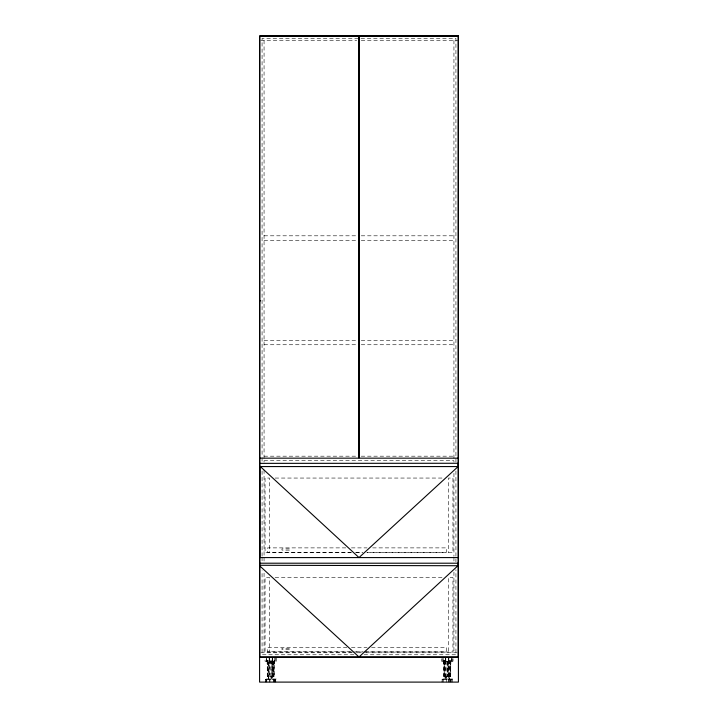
<?xml version="1.0" encoding="UTF-8"?>
<svg xmlns="http://www.w3.org/2000/svg" width="718" height="718" viewBox="0 0 718 718"><rect width="100%" height="100%" fill="white"/><g stroke="black" fill="none" stroke-linecap="round" stroke-linejoin="round"><path stroke-width="0.54" stroke-dasharray="3.59 2.69" d="M267.249 660.434L267.249 676.634L274.285 676.634L274.285 660.434M267.482 676.634L267.482 663.288M267.751 662.813L267.715 660.434M268.281 660.434L268.281 676.634M269.421 663.288L269.421 662.813M269.421 660.434L269.555 676.634M269.86 682.1L269.86 679.246M270.767 663.288L270.767 661.287M270.767 679.013L271.942 676.634L271.987 663.288M272.068 660.434L272.113 676.634L272.176 657.724L272.203 661.287M273.253 663.288L273.253 676.634L273.253 660.434M274.016 663.288L274.016 661.287M274.168 682.1L274.168 679.246M274.994 661.287L274.994 657.724M276.403 657.724L276.403 661.287L265.077 661.287L265.139 657.724M442.719 682.1L442.719 679.246M442.943 661.287L442.943 658.612M443.715 660.434L443.715 676.634L450.751 676.634L450.751 660.434M443.984 661.287L443.984 676.634M444.209 660.434L444.173 676.634M444.747 663.288L444.747 662.813L445.528 663.288M444.747 660.434L444.747 676.634M445.932 676.634L445.824 658.612M447.233 662.813L447.233 676.634L447.188 660.434M448.445 676.634L448.445 663.288M448.445 661.287L448.445 660.434M448.66 661.287L448.66 657.724L448.579 676.634L448.535 660.434M449.522 663.288L449.522 662.813M450.249 676.634L450.249 663.288M451.514 661.287L451.514 658.612M441.543 658.612L441.597 661.287L452.923 661.287L452.923 658.612M448.885 679.013L449.576 676.634M444.873 661.287L445.205 679.013L446.623 676.634M268.505 679.013L268.478 661.287L268.738 679.013L272.427 676.634L272.795 679.013L273.064 660.434M260.706 40.37L356.765 40.37M361.235 40.37L458.416 40.37M264.062 235.809L356.765 235.809M361.235 235.809L453.938 235.809M264.062 240.279L356.765 240.279M361.235 240.279L453.938 240.279M264.062 340.278L356.765 340.278M361.235 340.278L453.938 340.278M264.062 344.748L356.765 344.748M361.235 344.748L453.938 344.748M264.062 456.181L356.765 456.181M361.235 456.181L453.938 456.181M264.062 460.651L453.938 460.651M275.12 478.053L442.88 478.053M345.825 547.888L267.536 547.888L267.536 552.357L351.416 552.357M351.416 547.888L367.077 547.888M372.669 547.888L446.488 547.888L446.488 552.357L367.077 552.357M355.895 552.357L362.608 552.357M351.174 552.609L265.05 552.609L265.05 478.053L269.528 478.053L269.528 552.609M355.643 552.609L362.357 552.609M366.826 552.609L452.95 552.609L452.95 478.053L448.472 478.053L448.472 552.609M275.12 577.469L442.88 577.469M346.947 647.304L267.536 647.304L267.536 651.773L351.416 651.773M351.416 647.304L367.077 647.304M371.547 647.304L446.488 647.304L446.488 651.773L363.721 651.773M355.895 651.773L362.608 651.773M352.287 652.025L265.05 652.025L265.05 577.469L269.528 577.469L269.528 652.025M353.409 652.025L362.357 652.025M363.47 652.025L452.95 652.025L452.95 577.469L448.472 577.469L448.472 652.025M260.706 652.77L352.296 652.77M356.765 652.77L361.235 652.77M365.704 652.77L457.294 652.77M353.956 654.762L262.07 654.762L262.07 570.711M364.044 654.762L455.93 654.762L455.93 569.589M276.259 679.013L265.445 679.013L265.445 682.1M452.717 679.013L441.902 679.013L441.902 682.1M268.604 679.246L265.57 679.246L265.57 682.1M268.972 679.246L270.937 679.246M271.835 679.246L275.891 679.246L275.891 682.1M445.07 679.246L442.028 679.246L442.117 682.1M445.429 679.246L447.395 679.246M447.835 676.634L449.576 679.013L449.522 660.434M445.573 676.634L447.233 679.013M271.377 676.634L271.942 679.013M444.963 676.634L445.205 679.013M455.93 462.006L455.93 38.386L262.07 38.386L262.07 456.397M455.93 470.972L455.93 561.745M453.938 40.37L453.938 462.096M453.938 473.315L453.938 556.315M453.938 557.437L453.938 561.925M453.938 572.013L453.938 652.77M452.861 657.724L452.861 661.287M452.358 682.1L452.358 679.246L448.292 679.246L448.292 682.1M451.721 679.246L451.721 682.1M451.451 657.724L451.451 661.287M450.769 679.246L450.769 682.1M450.518 661.287L450.518 676.634M450.5 679.246L450.635 682.1M450.482 660.434L450.482 676.634M450.285 661.287L450.285 676.634M449.827 679.246L449.836 682.1M449.719 660.434L449.719 676.634M448.983 679.246L448.983 682.1M447.278 661.287L447.278 676.634M446.336 679.246L446.318 682.1M446.013 661.287L446.013 676.634M445.797 657.724L445.797 661.287M445.6 657.724L445.6 661.287M444.209 661.287L444.209 662.813M444.209 663.288L444.209 676.634M444.173 660.434L444.173 661.287M443.239 679.246L443.257 682.1M443.006 657.724L443.006 661.287M275.263 679.246L275.263 682.1M275.057 657.724L275.057 661.287M274.303 679.246L274.303 682.1M274.016 660.434L274.016 676.634M274.034 679.246L274.034 682.1M273.827 661.287L273.791 676.634M273.361 679.246L273.379 682.1M273.127 661.287L273.127 676.634M272.4 657.724L272.4 661.287M271.987 660.434L271.987 676.634M270.722 660.434L270.767 676.634M269.869 679.246L269.869 682.1M269.555 661.287L269.555 662.813M269.367 658.612L269.421 676.634M269.34 657.724L269.34 661.287M268.738 676.634L268.738 679.013M267.751 660.434L267.751 676.634M267.482 661.287L267.518 676.634M266.791 679.246L266.791 682.1M266.549 657.724L266.549 661.287M266.486 658.612L266.486 661.287M266.252 679.246L266.252 682.1M265.651 679.246L265.651 682.1M264.062 40.37L264.062 462.096M264.062 469.949L264.062 556.315M264.062 557.437L264.062 561.925M264.062 573.135L264.062 652.77M262.07 457.519L262.07 462.006M262.07 470.972L262.07 556.145M262.07 557.258L262.07 561.745M269.169 657.724L269.169 661.287L269.142 657.724M448.831 657.724L448.831 661.287L448.858 657.724M289.408 548.884L281.95 548.884L281.95 550.123L289.408 550.123L289.408 548.884M289.408 648.3L281.95 648.3L281.95 649.539L289.408 649.539L289.408 648.3M274.518 662.813L267.024 662.813L267.024 663.288L274.518 663.288L274.518 662.813M450.976 662.813L443.482 662.813L443.482 663.288L450.976 663.288L450.976 662.813M275.658 682.1L275.658 679.246L275.622 682.1"/><path stroke-width="1.08" d="M259.835 565.281L458.165 565.73M458.165 458.165L359.251 458.165L359.251 36.151L458.165 36.151L458.165 557.581L259.835 557.581L259.835 466.117L359 557.581L458.165 466.529M458.165 565.658L458.165 563.325M458.165 563.208L259.835 563.208M458.165 463.496L458.165 466.35M458.165 463.272L259.835 463.361M458.165 565.533L359 656.997L259.835 565.981M259.835 458.165L358.749 458.165L358.749 36.151L259.835 36.151L259.835 557.581M259.835 466.565L458.165 466.565M259.584 657.248L458.416 657.248M458.165 557.967L458.165 656.997L259.835 656.997L259.835 557.958M260.248 300.465L260.248 300.95M458.416 35.9L259.584 35.9L259.584 682.1L458.416 682.1L458.416 35.9"/></g></svg>
